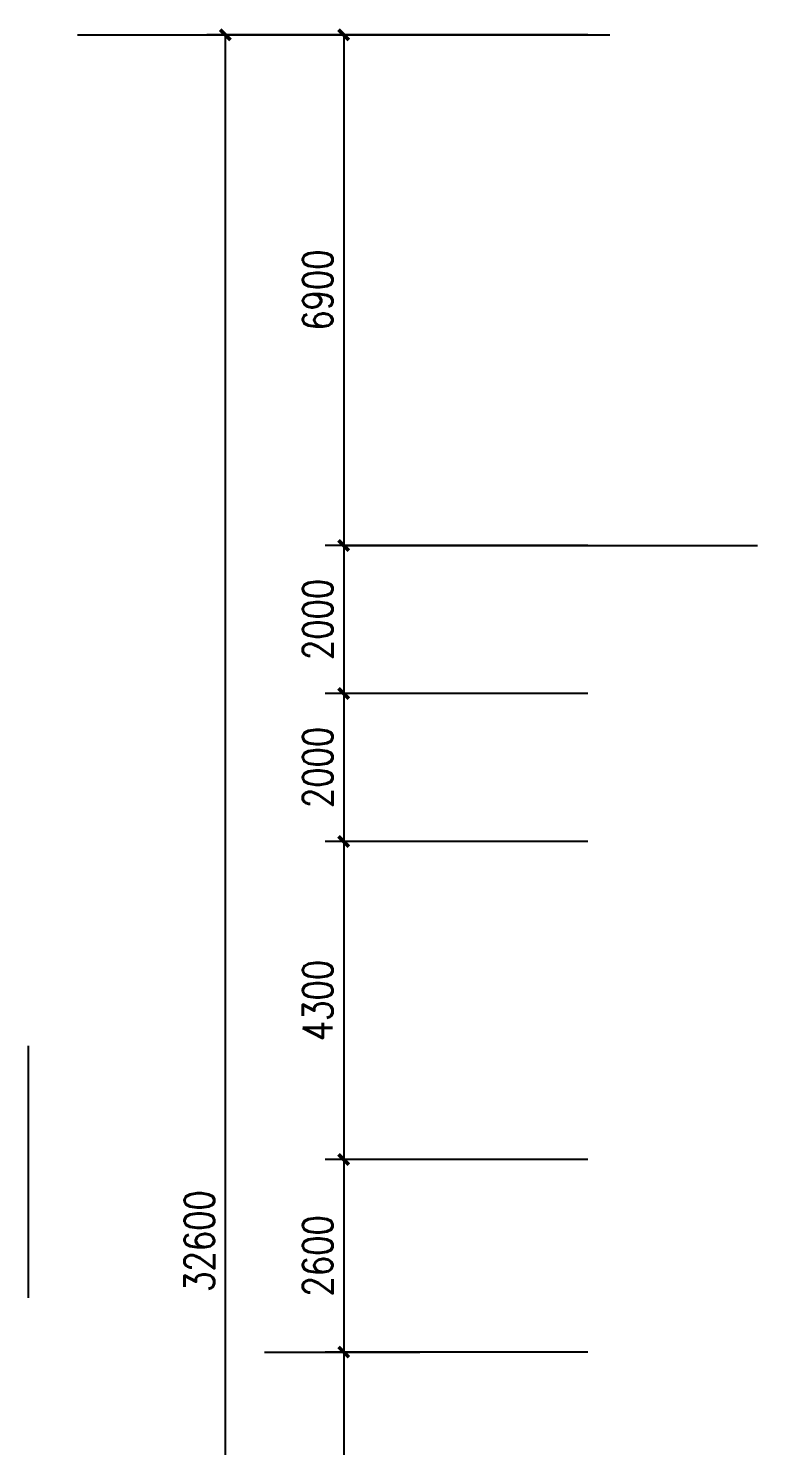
# Model space of a CAD drawing. Header units: millimetres. Extents: x 1386 to 52585, y 719 to 55091.
# Drawn here: x 1386 to 11245, y 29471 to 48623 of the extents above; entities that cross this region are included whole.
import ezdxf

# ---------------------------------------------------------------- set-up
doc = ezdxf.new("R2010")
doc.units = ezdxf.units.MM
for name, color, linetype in [('AXIS', 3, 'Continuous'), ('PUB_DIM', 3, 'Continuous'), ('PUB_TEXT', 7, 'Continuous'), ('WINDOW', 5, 'Continuous')]:
    doc.layers.add(name, color=color, linetype=linetype)
doc.styles.add('DIM_FONT', font='SIMPLEX.shx', dxfattribs={"width": 0.8})
doc.dimstyles.new('AXIS200', dxfattribs={"dimscale": 2, "dimtxt": 300, "dimasz": 1, "dimexe": 250, "dimexo": 300, "dimgap": 150, "dimtad": 1, "dimdec": 0, "dimzin": 0, "dimdsep": 46, "dimtxsty": 'DIM_FONT', "dimblk": '_DIMX', "dimcen": 0, "dimse1": 1, "dimse2": 1, "dimclrt": 7, "dimadec": 0, "dimazin": 0, "dimtfac": 1, "dimtdec": 0, "dimtix": 1, "dimtmove": 2, "dimatfit": 3, "dimldrblk": '_DIMX', "dimfxl": 1, "dimtolj": 1, "dimtzin": 0, "dimarcsym": 0})

# ---------------------------------------------------------------- blocks, each defined once
blk = doc.blocks.new('_DIMX')
at = {"const_width": 50}
blk.add_lwpolyline([(-70, -70), (70, 70)], dxfattribs=at)
blk = doc.blocks.new('*D81')
at = {"layer": 'AXIS', "color": 0, "lineweight": -2, "transparency": 16777216}
for p, q in [((8949, 48536), (3799, 48536)), ((4049, 48535), (4049, 15937)), ((8949, 15936), (3799, 15936))]:
    blk.add_line(p, q, dxfattribs=at)
at = {"layer": 'DEFPOINTS', "color": 0, "transparency": 16777216}
for p in [(9249, 48536), (4049, 15936), (9249, 15936)]:
    blk.add_point(p, dxfattribs=at)
at = {"layer": 'AXIS', "color": 0, "lineweight": -2, "transparency": 16777216}
for p, rotation in [((4049, 48536), 90), ((4049, 15936), 270)]:
    blk.add_blockref('_DIMX', p, dxfattribs=dict(at, rotation=rotation))
at = {"layer": 'AXIS', "color": 7, "transparency": 16777216, "insert": (3699, 32236), "char_height": 400, "attachment_point": 5, "rotation": 90, "style": 'DIM_FONT'}
blk.add_mtext('\\A1;32600', dxfattribs=at)
blk = doc.blocks.new('*D68')
at = {"layer": 'AXIS', "color": 0, "lineweight": -2, "transparency": 16777216}
for p, q in [((8949, 48536), (5399, 48536)), ((5649, 48535), (5649, 41637)), ((8949, 41636), (5399, 41636))]:
    blk.add_line(p, q, dxfattribs=at)
at = {"layer": 'DEFPOINTS', "color": 0, "transparency": 16777216}
for p in [(9249, 48536), (5649, 41636), (9249, 41636)]:
    blk.add_point(p, dxfattribs=at)
at = {"layer": 'AXIS', "color": 0, "lineweight": -2, "transparency": 16777216}
for p, rotation in [((5649, 48536), 90), ((5649, 41636), 270)]:
    blk.add_blockref('_DIMX', p, dxfattribs=dict(at, rotation=rotation))
at = {"layer": 'AXIS', "color": 7, "transparency": 16777216, "insert": (5299, 45086), "char_height": 400, "attachment_point": 5, "rotation": 90, "style": 'DIM_FONT'}
blk.add_mtext('\\A1;6900', dxfattribs=at)
blk = doc.blocks.new('*D69')
at = {"layer": 'AXIS', "color": 0, "lineweight": -2, "transparency": 16777216}
for p, q in [((8949, 37636), (5399, 37636)), ((5649, 37635), (5649, 33337)), ((8949, 33336), (5399, 33336))]:
    blk.add_line(p, q, dxfattribs=at)
at = {"layer": 'DEFPOINTS', "color": 0, "transparency": 16777216}
for p in [(9249, 37636), (5649, 33336), (9249, 33336)]:
    blk.add_point(p, dxfattribs=at)
at = {"layer": 'AXIS', "color": 0, "lineweight": -2, "transparency": 16777216}
for p, rotation in [((5649, 37636), 90), ((5649, 33336), 270)]:
    blk.add_blockref('_DIMX', p, dxfattribs=dict(at, rotation=rotation))
at = {"layer": 'AXIS', "color": 7, "transparency": 16777216, "insert": (5299, 35486), "char_height": 400, "attachment_point": 5, "rotation": 90, "style": 'DIM_FONT'}
blk.add_mtext('\\A1;4300', dxfattribs=at)
blk = doc.blocks.new('*D70')
at = {"layer": 'AXIS', "color": 0, "lineweight": -2, "transparency": 16777216}
for p, q in [((8949, 30736), (5399, 30736)), ((5649, 30735), (5649, 26437)), ((8949, 26436), (5399, 26436))]:
    blk.add_line(p, q, dxfattribs=at)
at = {"layer": 'DEFPOINTS', "color": 0, "transparency": 16777216}
for p in [(9249, 30736), (5649, 26436), (9249, 26436)]:
    blk.add_point(p, dxfattribs=at)
at = {"layer": 'AXIS', "color": 0, "lineweight": -2, "transparency": 16777216}
for p, rotation in [((5649, 30736), 90), ((5649, 26436), 270)]:
    blk.add_blockref('_DIMX', p, dxfattribs=dict(at, rotation=rotation))
at = {"layer": 'AXIS', "color": 7, "transparency": 16777216, "insert": (5299, 28586), "char_height": 400, "attachment_point": 5, "rotation": 90, "style": 'DIM_FONT'}
blk.add_mtext('\\A1;4300', dxfattribs=at)
blk = doc.blocks.new('*D71')
at = {"layer": 'AXIS', "color": 0, "lineweight": -2, "transparency": 16777216}
for p, q in [((8949, 33336), (5399, 33336)), ((5649, 33335), (5649, 30737)), ((8949, 30736), (5399, 30736))]:
    blk.add_line(p, q, dxfattribs=at)
at = {"layer": 'DEFPOINTS', "color": 0, "transparency": 16777216}
for p in [(9249, 33336), (5649, 30736), (9249, 30736)]:
    blk.add_point(p, dxfattribs=at)
at = {"layer": 'AXIS', "color": 0, "lineweight": -2, "transparency": 16777216}
for p, rotation in [((5649, 33336), 90), ((5649, 30736), 270)]:
    blk.add_blockref('_DIMX', p, dxfattribs=dict(at, rotation=rotation))
at = {"layer": 'AXIS', "color": 7, "transparency": 16777216, "insert": (5299, 32036), "char_height": 400, "attachment_point": 5, "rotation": 90, "style": 'DIM_FONT'}
blk.add_mtext('\\A1;2600', dxfattribs=at)
blk = doc.blocks.new('*D72')
at = {"layer": 'AXIS', "color": 0, "lineweight": -2, "transparency": 16777216}
for p, q in [((8949, 41636), (5399, 41636)), ((5649, 41635), (5649, 39637)), ((8949, 39636), (5399, 39636))]:
    blk.add_line(p, q, dxfattribs=at)
at = {"layer": 'DEFPOINTS', "color": 0, "transparency": 16777216}
for p in [(9249, 41636), (5649, 39636), (9249, 39636)]:
    blk.add_point(p, dxfattribs=at)
at = {"layer": 'AXIS', "color": 0, "lineweight": -2, "transparency": 16777216}
for p, rotation in [((5649, 41636), 90), ((5649, 39636), 270)]:
    blk.add_blockref('_DIMX', p, dxfattribs=dict(at, rotation=rotation))
at = {"layer": 'AXIS', "color": 7, "transparency": 16777216, "insert": (5299, 40636), "char_height": 400, "attachment_point": 5, "rotation": 90, "style": 'DIM_FONT'}
blk.add_mtext('\\A1;2000', dxfattribs=at)
blk = doc.blocks.new('*D73')
at = {"layer": 'AXIS', "color": 0, "lineweight": -2, "transparency": 16777216}
for p, q in [((8949, 39636), (5399, 39636)), ((5649, 39635), (5649, 37637)), ((8949, 37636), (5399, 37636))]:
    blk.add_line(p, q, dxfattribs=at)
at = {"layer": 'DEFPOINTS', "color": 0, "transparency": 16777216}
for p in [(9249, 39636), (5649, 37636), (9249, 37636)]:
    blk.add_point(p, dxfattribs=at)
at = {"layer": 'AXIS', "color": 0, "lineweight": -2, "transparency": 16777216}
for p, rotation in [((5649, 39636), 90), ((5649, 37636), 270)]:
    blk.add_blockref('_DIMX', p, dxfattribs=dict(at, rotation=rotation))
at = {"layer": 'AXIS', "color": 7, "transparency": 16777216, "insert": (5299, 38636), "char_height": 400, "attachment_point": 5, "rotation": 90, "style": 'DIM_FONT'}
blk.add_mtext('\\A1;2000', dxfattribs=at)

msp = doc.modelspace()

# ---------------------------------------------------------------- linework, layer by layer
at = {"layer": 'AXIS'}
msp.add_line((2048.6, 48535.7), (9248.6, 48535.7), dxfattribs=at)
at = {"layer": 'PUB_DIM'}
msp.add_line((5648.6, 41635.7), (11245.2, 41635.7), dxfattribs=at)
at = {"layer": 'PUB_TEXT'}
msp.add_line((1386.1, 31467), (1386.1, 34872.2), dxfattribs=at)
at = {"layer": 'WINDOW'}
msp.add_line((4576.6, 30735.7), (6676.6, 30735.7), dxfattribs=at)

# ---------------------------------------------------------------- dimensions: what is measured, and where the dimension line sits
at = {"layer": 'AXIS'}
for p1, p2, distance, picture, middle in [((9248.6, 48535.7), (9248.6, 15935.7), -5200, '*D81', (3698.6, 32235.7)), ((9248.6, 48535.7), (9248.6, 41635.7), -3600, '*D68', (5298.6, 45085.7)), ((9248.6, 41635.7), (9248.6, 39635.7), -3600, '*D72', (5298.6, 40635.7))]:
    dim = msp.add_aligned_dim(p1=p1, p2=p2, distance=distance, dimstyle='AXIS200', override={"dimscale": 1, "dimtxt": 400, "dimblk1": '_DIMX', "dimblk2": '_DIMX', "dimsah": 1, "dimse1": 0, "dimse2": 0}, dxfattribs=at)
    dim.commit()
    dim.dimension.update_dxf_attribs({"geometry": picture, "text_midpoint": middle})
for base, p1, p2, picture, middle in [((5648.6, 37635.7), (9248.6, 39635.7), (9248.6, 37635.7), '*D73', (5298.6, 38635.7)), ((5648.6, 33335.7), (9248.6, 37635.7), (9248.6, 33335.7), '*D69', (5298.6, 35485.7)), ((5648.6, 30735.7), (9248.6, 33335.7), (9248.6, 30735.7), '*D71', (5298.6, 32035.7)), ((5648.6, 26435.7), (9248.6, 30735.7), (9248.6, 26435.7), '*D70', (5298.6, 28585.7))]:
    dim = msp.add_linear_dim(base=base, p1=p1, p2=p2, angle=90, dimstyle='AXIS200', override={"dimscale": 1, "dimtxt": 400, "dimblk1": '_DIMX', "dimblk2": '_DIMX', "dimsah": 1, "dimse1": 0, "dimse2": 0}, dxfattribs=at)
    dim.commit()
    dim.dimension.update_dxf_attribs({"geometry": picture, "text_midpoint": middle})

doc.saveas('drawing.dxf')
